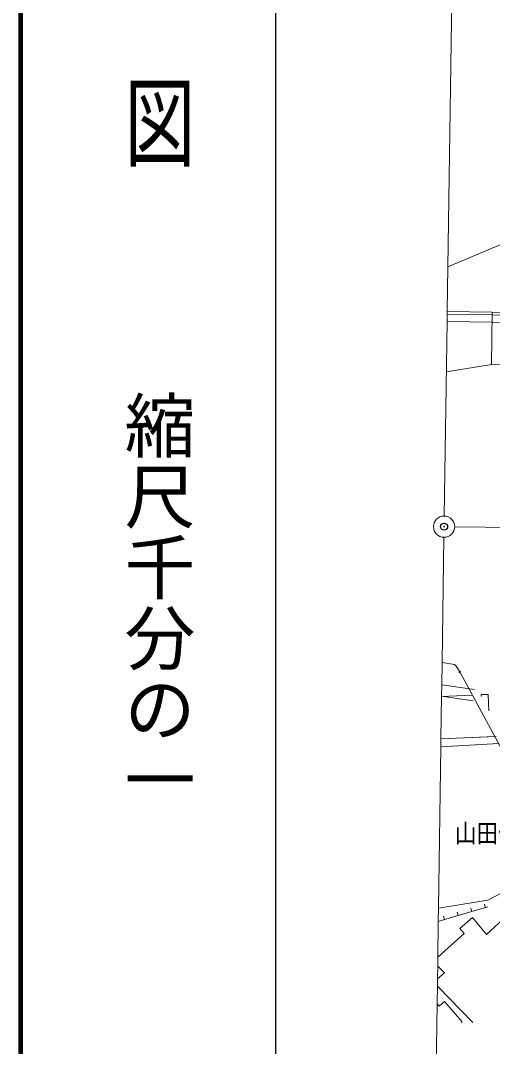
# Model space of a CAD drawing. Units: millimetres, scale not verified. Extents: x 40000 to 680000, y 20000 to 380000.
# Drawn here: x 40000 to 73316, y 244633 to 317111 of the extents above; entities that cross this region are included whole.
import ezdxf
from ezdxf.enums import TextEntityAlignment as Align

# ---------------------------------------------------------------- set-up
doc = ezdxf.new("R2010")
doc.units = ezdxf.units.MM
doc.header["$LTSCALE"] = 1000
doc.header["$PDMODE"] = 32
doc.header["$PDSIZE"] = 500
doc.linetypes.add('CHAIN', pattern=[18.5, 12, -1.5, 3.5, -1.5])
doc.layers.add('M-OTRS', color=6, linetype='Continuous')
for name, color, linetype, lineweight in [('M-TTL', 2, 'Continuous', 140), ('M-TTL-BAND', 7, 'Continuous', 25), ('M-WORK', 1, 'Continuous', 13)]:
    doc.layers.add(name, color=color, linetype=linetype, lineweight=lineweight)
doc.styles.add('@ＭＳ ゴシック', font='')
doc.styles.add('ＭＳ 明朝', font='')
doc.styles.get('@ＭＳ ゴシック').set_extended_font_data('@MS Gothic')
doc.styles.get('ＭＳ 明朝').set_extended_font_data('MS Mincho')

msp = doc.modelspace()

# ---------------------------------------------------------------- linework, layer by layer
at = {"layer": 'M-OTRS'}
msp.add_point((69901, 281358), dxfattribs=at)
at = {"layer": 'M-TTL'}
msp.add_line((40000, 380000), (40000, 20000), dxfattribs=at)
at = {"layer": 'M-TTL-BAND'}
msp.add_line((58000, 370000), (58000, 20000), dxfattribs=at)
at = {"layer": 'M-WORK'}
for p, q in [((70168, 299700), (70719, 337516)), ((70168, 299700), (84401, 305730)), ((70122, 296556), (70168, 299700)), ((70112, 295857), (70122, 296556)), ((70122, 296556), (73301, 296510)), ((73247, 292811), (73301, 296510)), ((73301, 296510), (88300, 296292)), ((69912, 282108), (70112, 295857)), ((70112, 295857), (88290, 295592)), ((70119, 296357), (88297, 296092)), ((70060, 292302), (73247, 292813)), ((73247, 292811), (88246, 292592)), ((69761, 271753), (69890, 280608)), ((69738, 270178), (69761, 271753)), ((70642, 271622), (69761, 271753)), ((76651, 260655), (71006, 271093)), ((69726, 269371), (69738, 270178)), ((69738, 270178), (72058, 269844)), ((69682, 266366), (69726, 269366)), ((71889, 269461), (69726, 269366)), ((69726, 269371), (71945, 269052)), ((69726, 269366), (69726, 269371)), ((73010, 269510), (72511, 269488)), ((72511, 269488), (72517, 269350)), ((73010, 269510), (73062, 268343)), ((69674, 265810), (69682, 266361)), ((73745, 266032), (69674, 265810)), ((73586, 266537), (69682, 266366)), ((73475, 266528), (69682, 266361)), ((69682, 266361), (69682, 266366)), ((69508, 254411), (69674, 265810)), ((77887, 257158), (72891, 252534)), ((72980, 254959), (76437, 256798)), ((69494, 253456), (69508, 254411)), ((69508, 254411), (72980, 254959)), ((70569, 253788), (72994, 254492)), ((71852, 254160), (71783, 254400)), ((72813, 254439), (72743, 254679)), ((69494, 253456), (70569, 253788)), ((69935, 253592), (69861, 253831)), ((70892, 253882), (70822, 254122)), ((71906, 253735), (71014, 252963)), ((72891, 252534), (71906, 253735)), ((69458, 250953), (69494, 253456)), ((71014, 252963), (71319, 252622)), ((71319, 252622), (69458, 250953)), ((69448, 250311), (69458, 250953)), ((69435, 249404), (69448, 250311)), ((69448, 250311), (69918, 249843)), ((69428, 248896), (69435, 249404)), ((69918, 249843), (69435, 249404)), ((69409, 247645), (69428, 248896)), ((69428, 248896), (71918, 246325)), ((69302, 240299), (69409, 247645)), ((69409, 247645), (69554, 247492)), ((69554, 247492), (69921, 247803)), ((69921, 247803), (71188, 246381)), ((71188, 246381), (71139, 246336))]:
    msp.add_line(p, q, dxfattribs=at)
at = {"layer": 'M-WORK', "linetype": 'CHAIN'}
msp.add_line((77614, 281245), (70651, 281347), dxfattribs=at)
at = {"layer": 'M-WORK'}
for centre, radius in [((69901, 281358), 750), ((71006, 271093), 50)]:
    msp.add_circle(centre, radius, dxfattribs=at)
msp.add_arc((68367, 269666), 3000, 28.4043, 40.67773, dxfattribs=at)

# ---------------------------------------------------------------- texts
at = {"layer": 'M-TTL-BAND', "style": '@ＭＳ ゴシック', "width": 1.4}
msp.add_text('平  面  図', height=3666, rotation=270, dxfattribs=at).set_placement((49777, 306475), align=Align.MIDDLE_RIGHT)
at = {"layer": 'M-TTL-BAND', "style": '@ＭＳ ゴシック'}
msp.add_text('縮尺千分の一', height=3666, rotation=270, dxfattribs=at).set_placement((49777, 261030), align=Align.MIDDLE_RIGHT)
at = {"layer": 'M-WORK', "style": 'ＭＳ 明朝', "width": 0.85}
msp.add_text('山田作蔵', height=1320, dxfattribs=at).set_placement((70658, 258636), align=Align.BOTTOM_LEFT)

doc.saveas('drawing.dxf')
